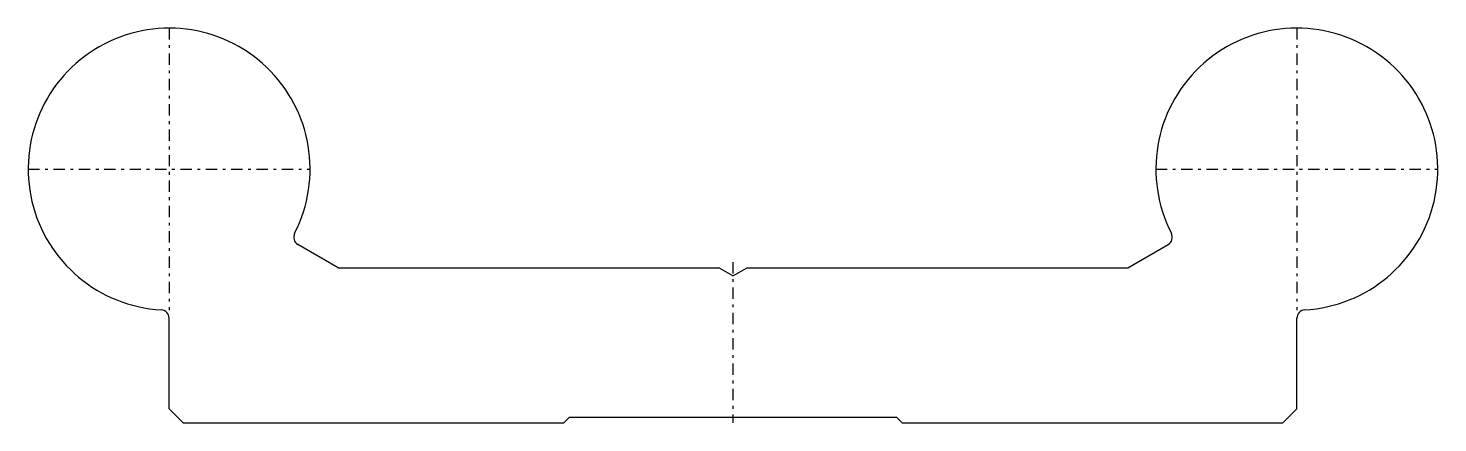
# Model space of a CAD drawing. Extents: x -25 to 25, y 0 to 14.
import ezdxf

# ---------------------------------------------------------------- set-up
doc = ezdxf.new("R2010")
doc.units = 0
doc.linetypes.add('CENTER', pattern=[0.85, 0.4, -0.2, 0.05, -0.2])
doc.linetypes.add('PHL_THICK', pattern=[0])
doc.layers.get('0').update_dxf_attribs({"linetype": 'CONTINUOUS'})
doc.layers.add('PROJECTION', color=7, linetype='CONTINUOUS')

# ---------------------------------------------------------------- blocks, each defined once
blk = doc.blocks.new('CCLAB_2017114165518858_17')
at = {"color": 92, "linetype": 'CENTER'}
blk.add_line((0, 5.7), (0, 0), dxfattribs=at)
blk = doc.blocks.new('CCLAB_2017114165518858_18')
at = {"color": 92, "linetype": 'CENTER'}
blk.add_line((0, 5.7), (0, 0), dxfattribs=at)
blk = doc.blocks.new('CCLAB_2017114165518858_19')
at = {"color": 92, "linetype": 'CENTER'}
blk.add_line((0, 5.7), (0, 0), dxfattribs=at)
blk = doc.blocks.new('CCLAB_2017114165518858_20')
at = {"color": 92, "linetype": 'CENTER'}
blk.add_line((0, 5.7), (0, 0), dxfattribs=at)
blk = doc.blocks.new('CCLAB_2017114165518858_22')
at = {"color": 92, "linetype": 'CENTER'}
for p, q in [((-20, 14), (-20, 4)), ((-25, 9), (-15, 9))]:
    blk.add_line(p, q, dxfattribs=at)
blk = doc.blocks.new('CCLAB_2017114165518858_24')
at = {"color": 92, "linetype": 'CENTER'}
for p, q in [((20, 14), (20, 4)), ((15, 9), (25, 9))]:
    blk.add_line(p, q, dxfattribs=at)

msp = doc.modelspace()

# ---------------------------------------------------------------- linework, layer by layer
at = {"layer": 'PROJECTION', "color": 7, "linetype": 'PHL_THICK'}
for p, q in [((-14, 5.5), (-15.431521, 6.326489)), ((14, 5.5), (15.431521, 6.326489)), ((-14, 5.5), (-0.5, 5.5)), ((0, 5.211325), (-0.5, 5.5)), ((0, 5.211325), (0.5, 5.5)), ((0.5, 5.5), (14, 5.5)), ((-20, 0.5), (-20, 3.708497)), ((20, 0.5), (20, 3.708497)), ((-19.5, 0), (-20, 0.5)), ((-19.5, 0), (-6, 0)), ((-6, 0), (-5.8, 0.2)), ((-5.8, 0.2), (5.8, 0.2)), ((6, 0), (5.8, 0.2)), ((6, 0), (19.5, 0)), ((19.5, 0), (20, 0.5))]:
    msp.add_line(p, q, dxfattribs=at)
for centre, radius, start, end in [((-20, 9), 5, 332.9083217, 266.7551169), ((20, 9), 5, 273.2448832, 207.0916782), ((-15.281522, 6.586297), 0.3, 152.9082661, 240.000035), ((15.281522, 6.586297), 0.3, 299.999965, 27.0917339), ((-20.3, 3.708497), 0.3, 0, 86.7549663), ((20.3, 3.708497), 0.3, 93.2450337, 180)]:
    msp.add_arc(centre, radius, start, end, dxfattribs=at)

# ---------------------------------------------------------------- block references
for name in ['CCLAB_2017114165518858_22', 'CCLAB_2017114165518858_24', 'CCLAB_2017114165518858_17', 'CCLAB_2017114165518858_18', 'CCLAB_2017114165518858_19', 'CCLAB_2017114165518858_20']:
    msp.add_blockref(name, (0, 0))

doc.saveas('drawing.dxf')
